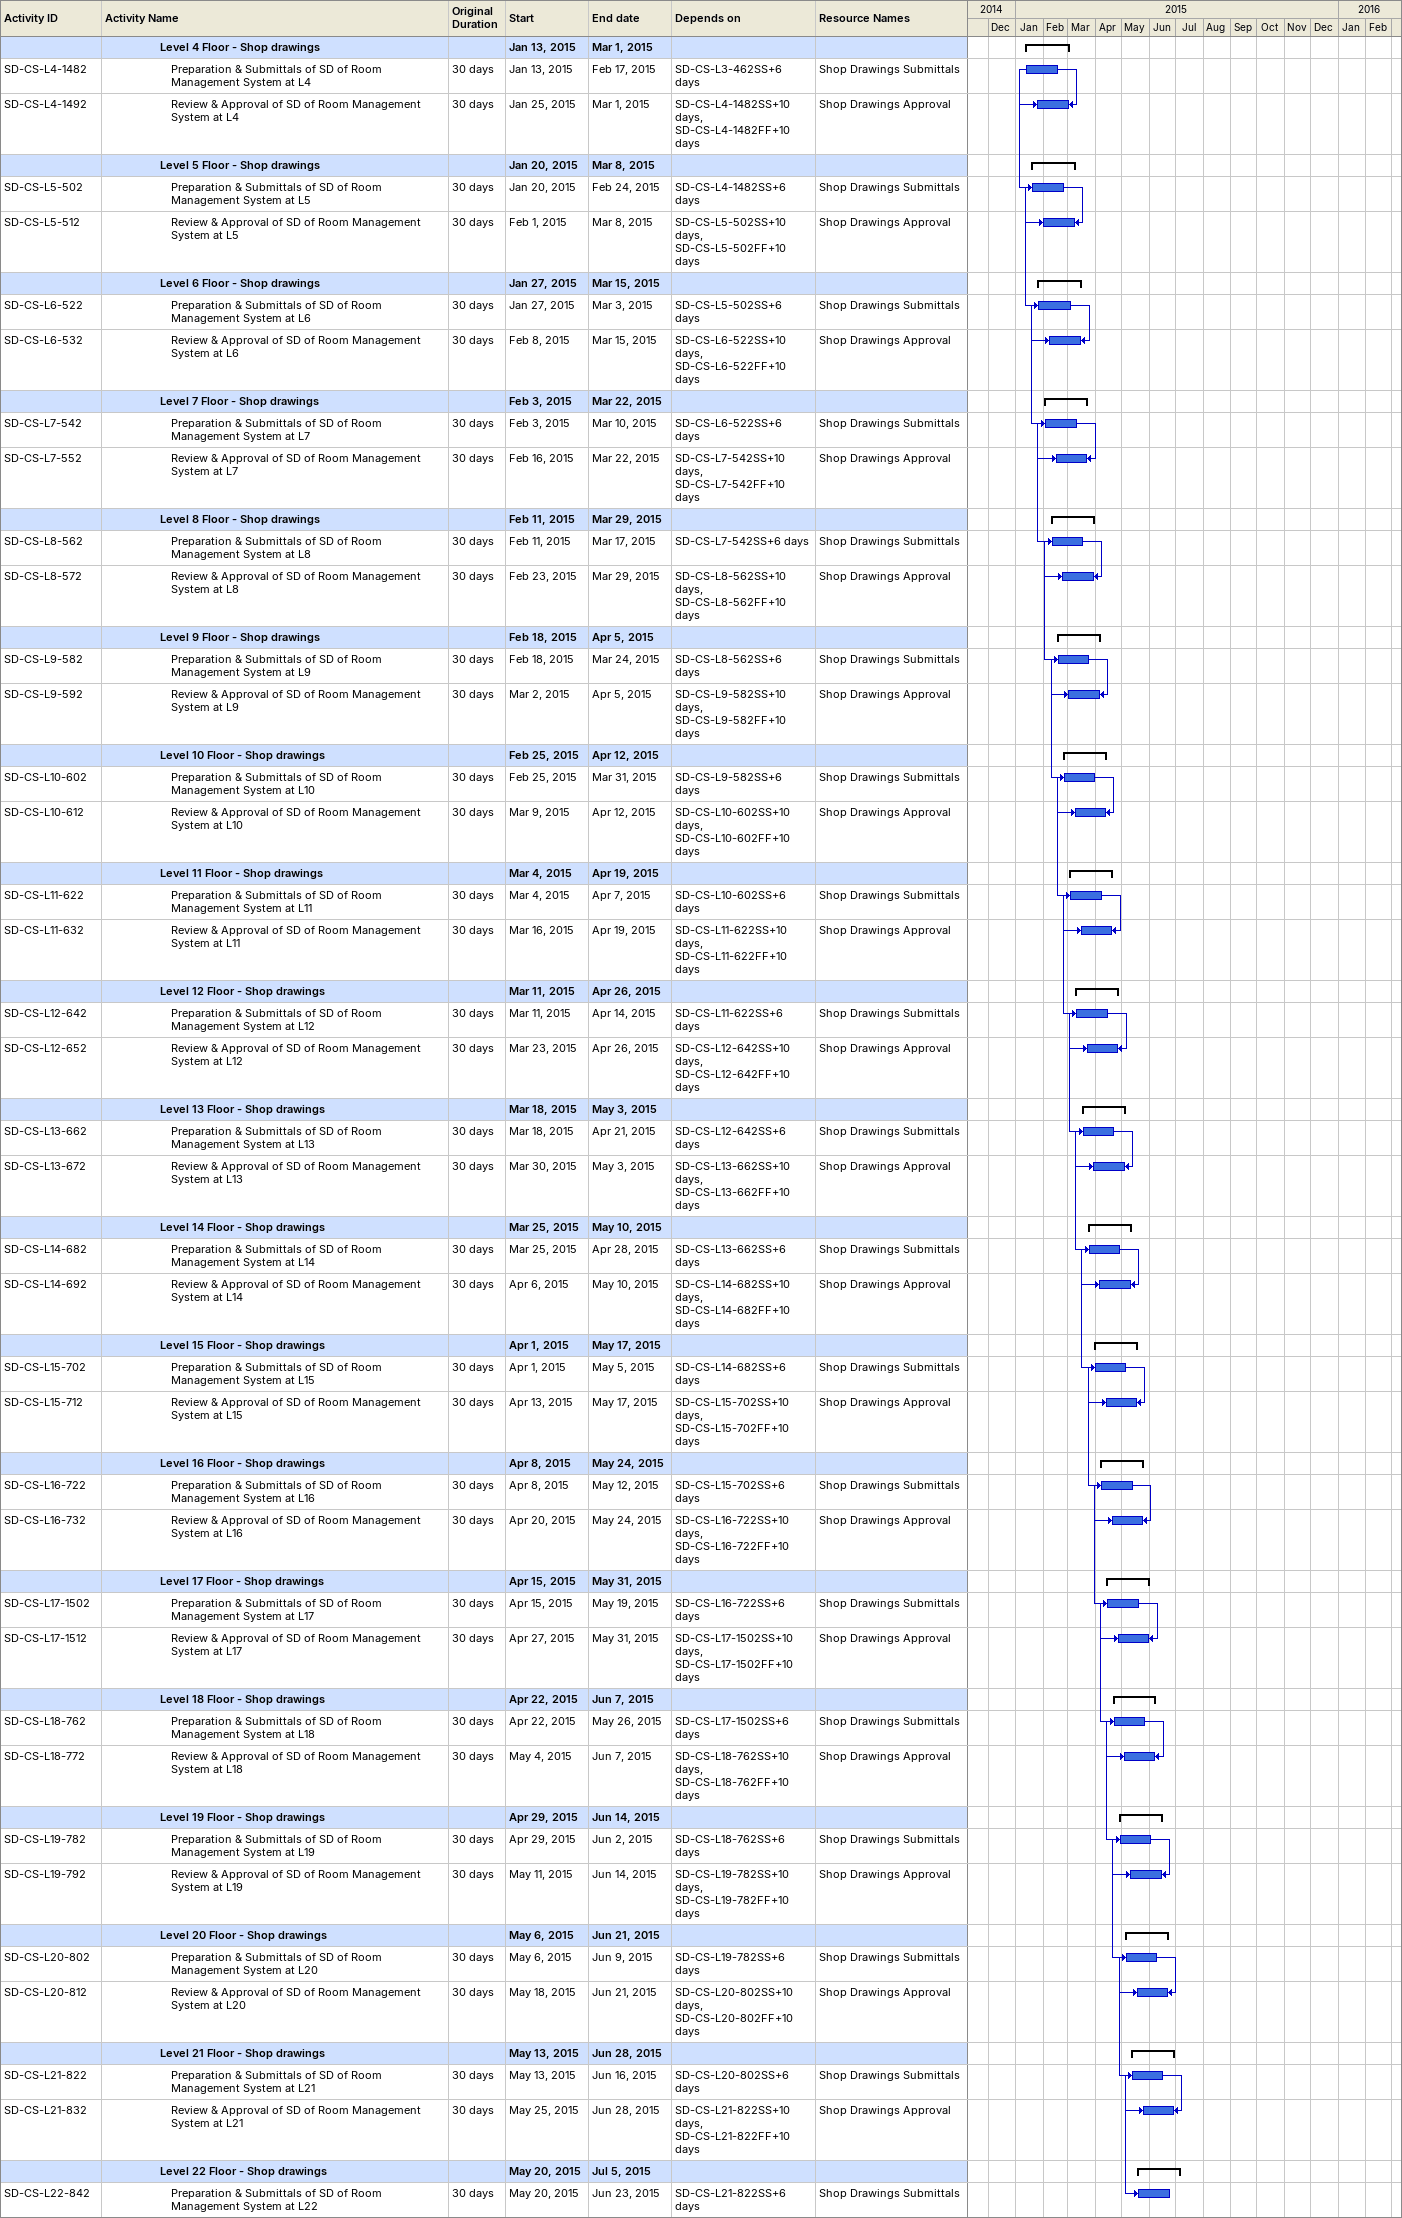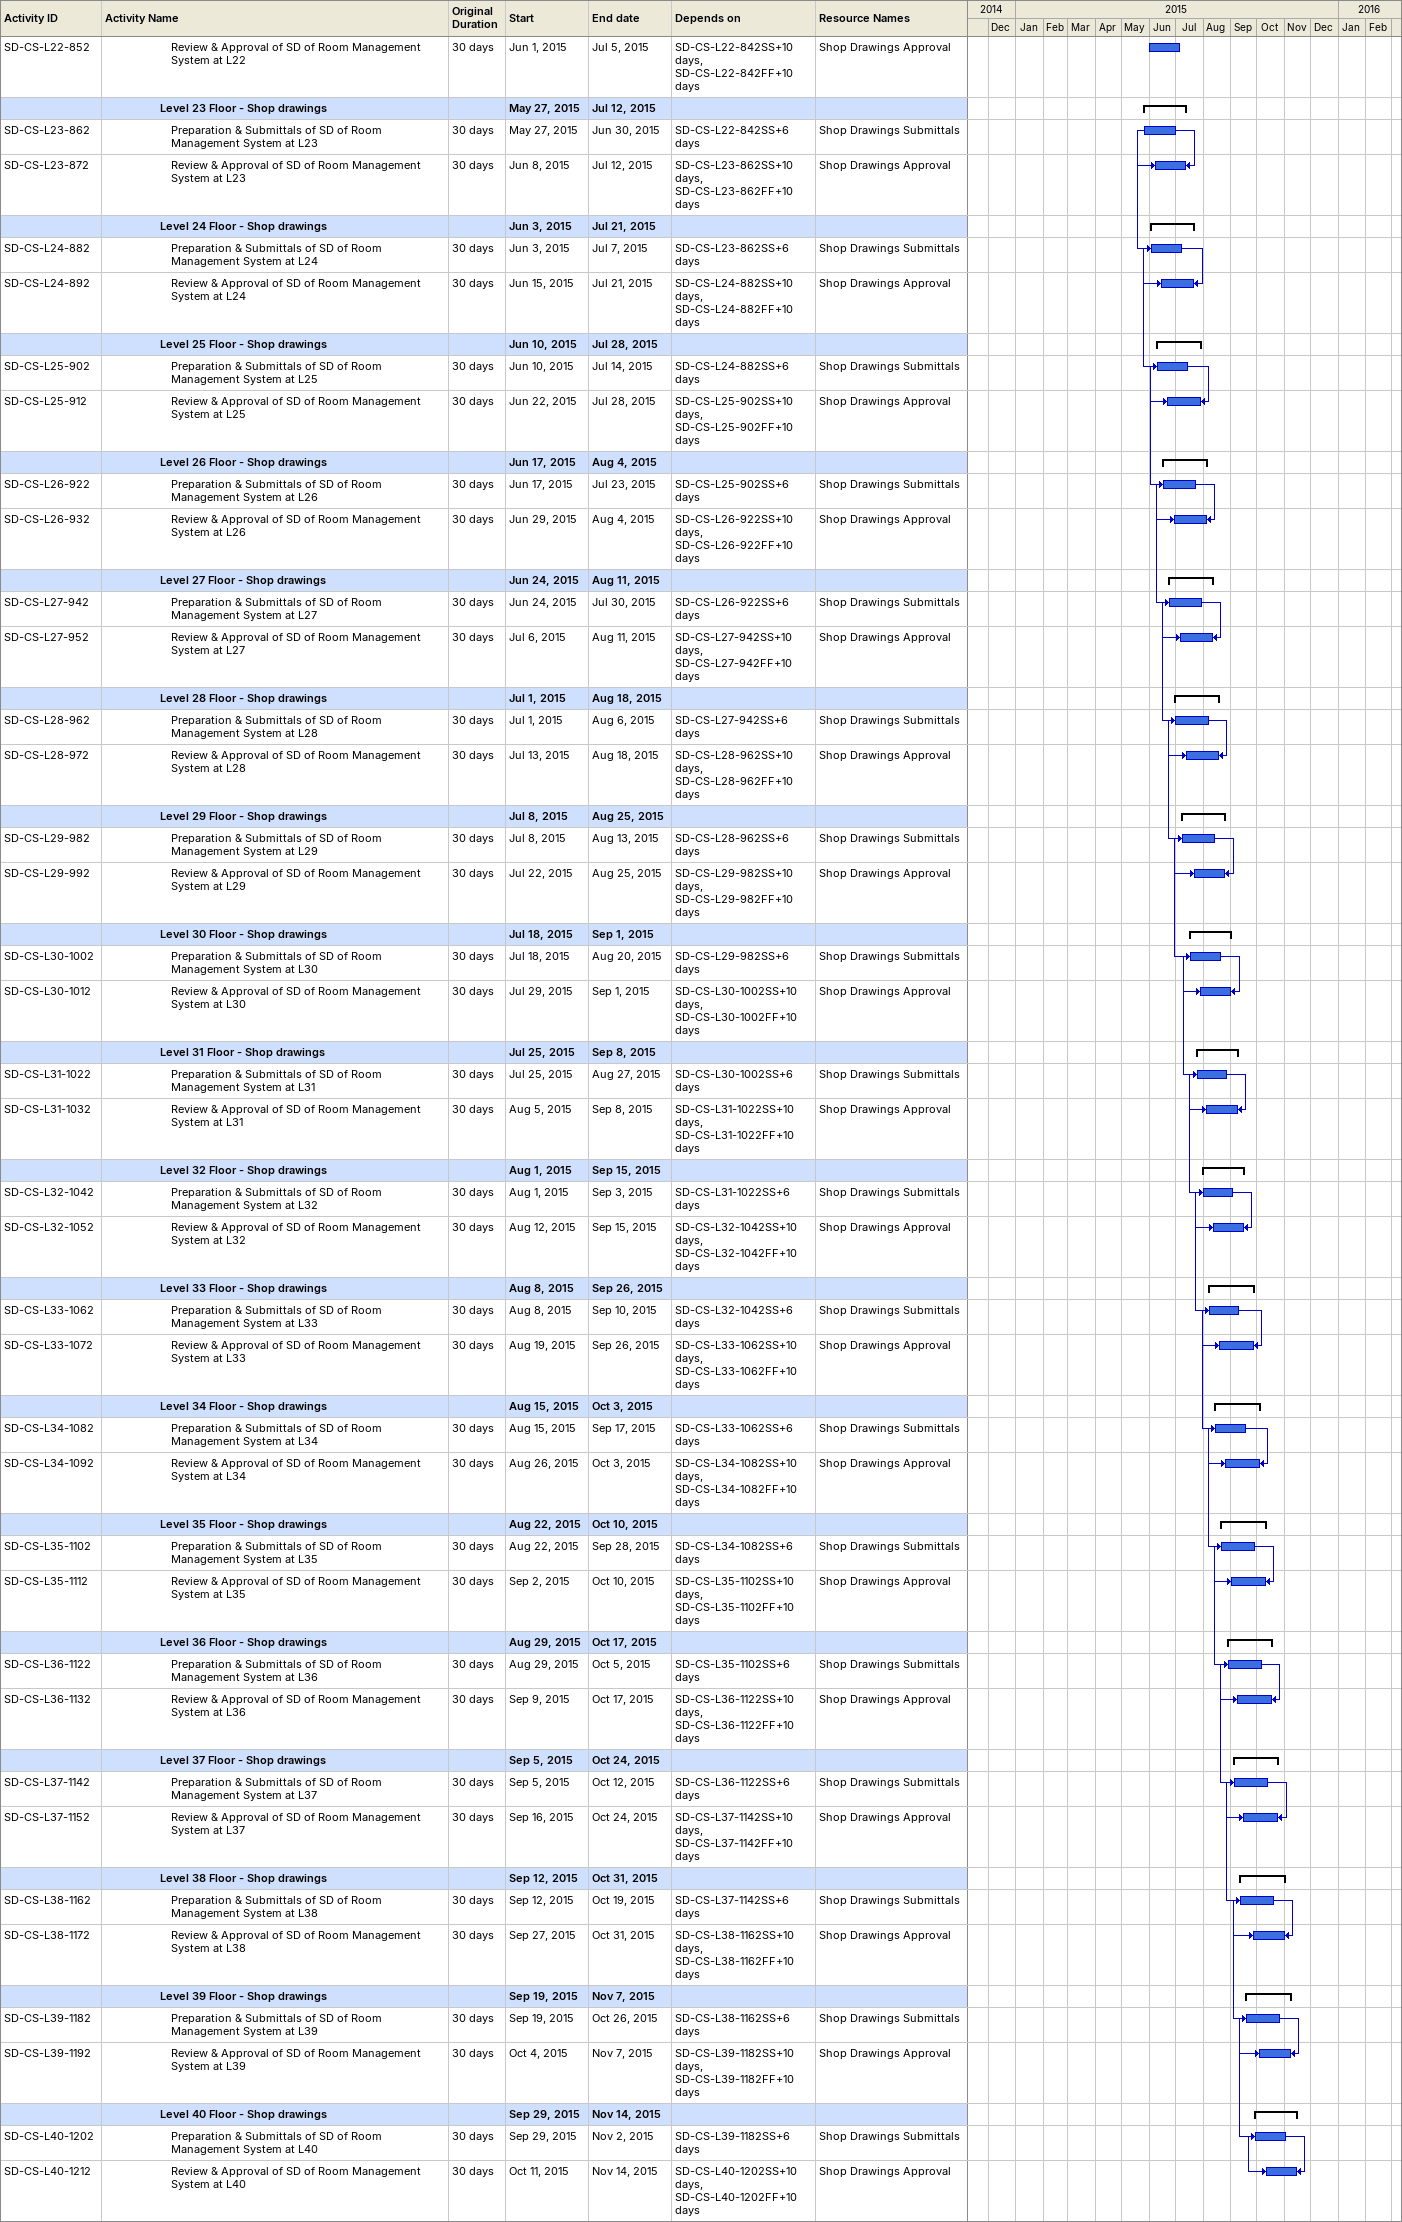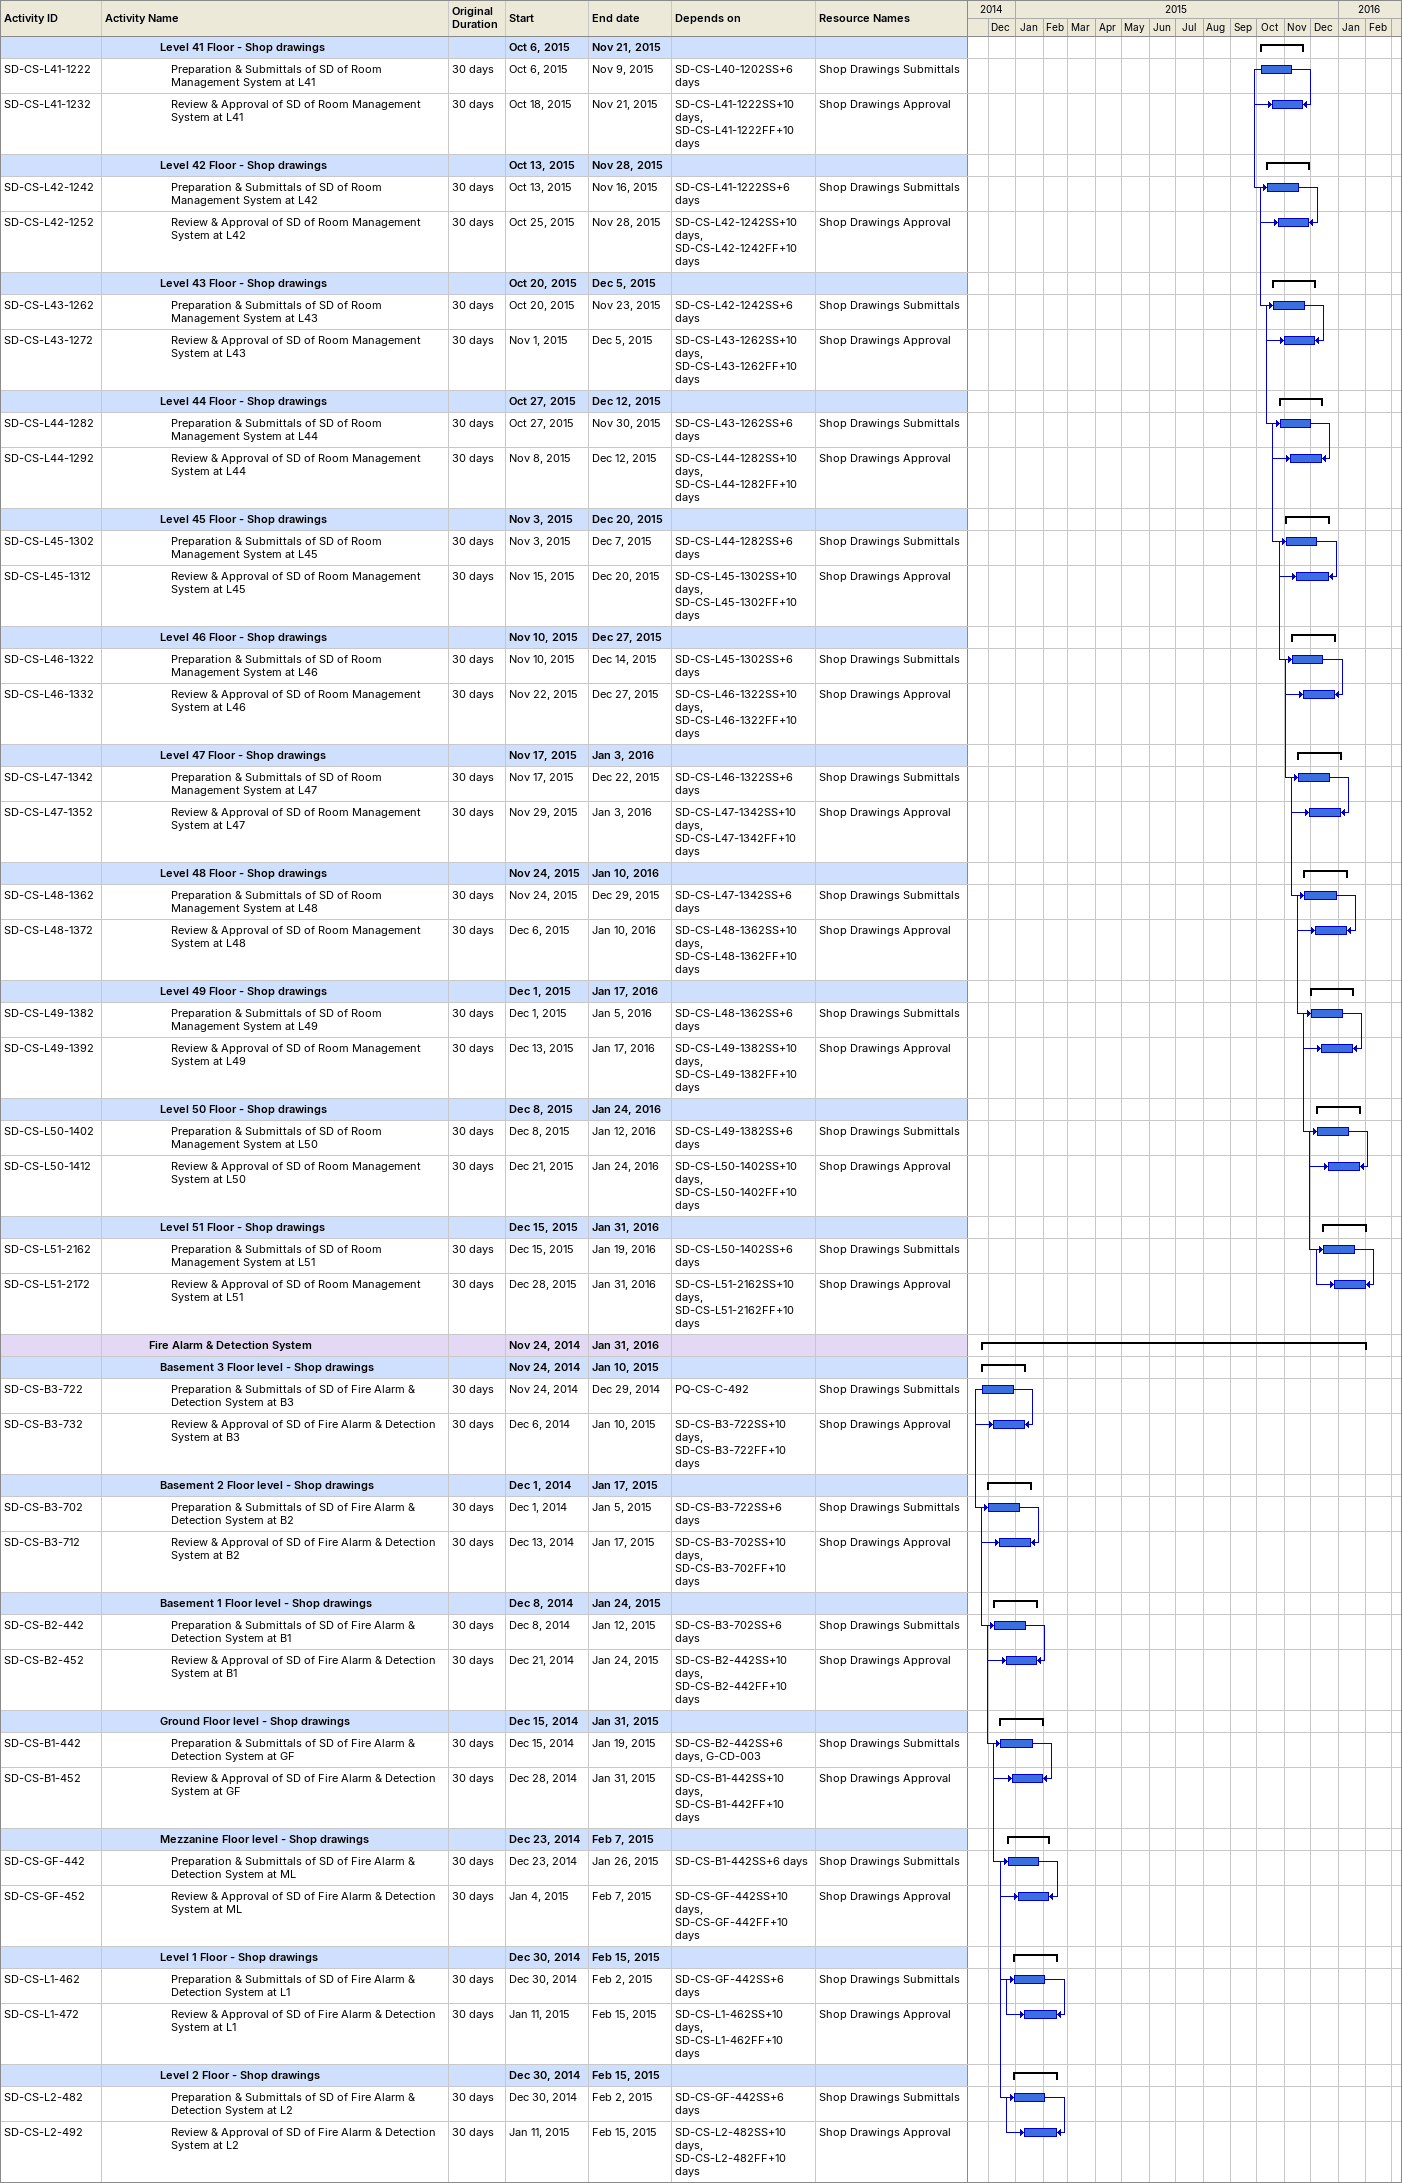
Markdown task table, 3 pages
| ID | Level | Task | Original duration | Start | Finish | Predecessors | Resources |
|---|---|---|---|---|---|---|---|
|  | 6 | **Level 4 Floor - Shop drawings** |  | 2015-01-13 | 2015-03-01 |  |  |
| SD-CS-L4-1482 | 7 | Preparation & Submittals of SD of Room Management System at L4 | 30d | 2015-01-13 | 2015-02-17 | SD-CS-L3-462SS+6d | Shop Drawings Submittals |
| SD-CS-L4-1492 | 7 | Review & Approval of SD of Room Management System at L4 | 30d | 2015-01-25 | 2015-03-01 | SD-CS-L4-1482SS+10d, SD-CS-L4-1482FF+10d | Shop Drawings Approval |
|  | 6 | **Level 5 Floor - Shop drawings** |  | 2015-01-20 | 2015-03-08 |  |  |
| SD-CS-L5-502 | 7 | Preparation & Submittals of SD of Room Management System at L5 | 30d | 2015-01-20 | 2015-02-24 | SD-CS-L4-1482SS+6d | Shop Drawings Submittals |
| SD-CS-L5-512 | 7 | Review & Approval of SD of Room Management System at L5 | 30d | 2015-02-01 | 2015-03-08 | SD-CS-L5-502SS+10d, SD-CS-L5-502FF+10d | Shop Drawings Approval |
|  | 6 | **Level 6 Floor - Shop drawings** |  | 2015-01-27 | 2015-03-15 |  |  |
| SD-CS-L6-522 | 7 | Preparation & Submittals of SD of Room Management System at L6 | 30d | 2015-01-27 | 2015-03-03 | SD-CS-L5-502SS+6d | Shop Drawings Submittals |
| SD-CS-L6-532 | 7 | Review & Approval of SD of Room Management System at L6 | 30d | 2015-02-08 | 2015-03-15 | SD-CS-L6-522SS+10d, SD-CS-L6-522FF+10d | Shop Drawings Approval |
|  | 6 | **Level 7 Floor - Shop drawings** |  | 2015-02-03 | 2015-03-22 |  |  |
| SD-CS-L7-542 | 7 | Preparation & Submittals of SD of Room Management System at L7 | 30d | 2015-02-03 | 2015-03-10 | SD-CS-L6-522SS+6d | Shop Drawings Submittals |
| SD-CS-L7-552 | 7 | Review & Approval of SD of Room Management System at L7 | 30d | 2015-02-16 | 2015-03-22 | SD-CS-L7-542SS+10d, SD-CS-L7-542FF+10d | Shop Drawings Approval |
|  | 6 | **Level 8 Floor - Shop drawings** |  | 2015-02-11 | 2015-03-29 |  |  |
| SD-CS-L8-562 | 7 | Preparation & Submittals of SD of Room Management System at L8 | 30d | 2015-02-11 | 2015-03-17 | SD-CS-L7-542SS+6d | Shop Drawings Submittals |
| SD-CS-L8-572 | 7 | Review & Approval of SD of Room Management System at L8 | 30d | 2015-02-23 | 2015-03-29 | SD-CS-L8-562SS+10d, SD-CS-L8-562FF+10d | Shop Drawings Approval |
|  | 6 | **Level 9 Floor - Shop drawings** |  | 2015-02-18 | 2015-04-05 |  |  |
| SD-CS-L9-582 | 7 | Preparation & Submittals of SD of Room Management System at L9 | 30d | 2015-02-18 | 2015-03-24 | SD-CS-L8-562SS+6d | Shop Drawings Submittals |
| SD-CS-L9-592 | 7 | Review & Approval of SD of Room Management System at L9 | 30d | 2015-03-02 | 2015-04-05 | SD-CS-L9-582SS+10d, SD-CS-L9-582FF+10d | Shop Drawings Approval |
|  | 6 | **Level 10 Floor - Shop drawings** |  | 2015-02-25 | 2015-04-12 |  |  |
| SD-CS-L10-602 | 7 | Preparation & Submittals of SD of Room Management System at L10 | 30d | 2015-02-25 | 2015-03-31 | SD-CS-L9-582SS+6d | Shop Drawings Submittals |
| SD-CS-L10-612 | 7 | Review & Approval of SD of Room Management System at L10 | 30d | 2015-03-09 | 2015-04-12 | SD-CS-L10-602SS+10d, SD-CS-L10-602FF+10d | Shop Drawings Approval |
|  | 6 | **Level 11 Floor - Shop drawings** |  | 2015-03-04 | 2015-04-19 |  |  |
| SD-CS-L11-622 | 7 | Preparation & Submittals of SD of Room Management System at L11 | 30d | 2015-03-04 | 2015-04-07 | SD-CS-L10-602SS+6d | Shop Drawings Submittals |
| SD-CS-L11-632 | 7 | Review & Approval of SD of Room Management System at L11 | 30d | 2015-03-16 | 2015-04-19 | SD-CS-L11-622SS+10d, SD-CS-L11-622FF+10d | Shop Drawings Approval |
|  | 6 | **Level 12 Floor - Shop drawings** |  | 2015-03-11 | 2015-04-26 |  |  |
| SD-CS-L12-642 | 7 | Preparation & Submittals of SD of Room Management System at L12 | 30d | 2015-03-11 | 2015-04-14 | SD-CS-L11-622SS+6d | Shop Drawings Submittals |
| SD-CS-L12-652 | 7 | Review & Approval of SD of Room Management System at L12 | 30d | 2015-03-23 | 2015-04-26 | SD-CS-L12-642SS+10d, SD-CS-L12-642FF+10d | Shop Drawings Approval |
|  | 6 | **Level 13 Floor - Shop drawings** |  | 2015-03-18 | 2015-05-03 |  |  |
| SD-CS-L13-662 | 7 | Preparation & Submittals of SD of Room Management System at L13 | 30d | 2015-03-18 | 2015-04-21 | SD-CS-L12-642SS+6d | Shop Drawings Submittals |
| SD-CS-L13-672 | 7 | Review & Approval of SD of Room Management System at L13 | 30d | 2015-03-30 | 2015-05-03 | SD-CS-L13-662SS+10d, SD-CS-L13-662FF+10d | Shop Drawings Approval |
|  | 6 | **Level 14 Floor - Shop drawings** |  | 2015-03-25 | 2015-05-10 |  |  |
| SD-CS-L14-682 | 7 | Preparation & Submittals of SD of Room Management System at L14 | 30d | 2015-03-25 | 2015-04-28 | SD-CS-L13-662SS+6d | Shop Drawings Submittals |
| SD-CS-L14-692 | 7 | Review & Approval of SD of Room Management System at L14 | 30d | 2015-04-06 | 2015-05-10 | SD-CS-L14-682SS+10d, SD-CS-L14-682FF+10d | Shop Drawings Approval |
|  | 6 | **Level 15 Floor - Shop drawings** |  | 2015-04-01 | 2015-05-17 |  |  |
| SD-CS-L15-702 | 7 | Preparation & Submittals of SD of Room Management System at L15 | 30d | 2015-04-01 | 2015-05-05 | SD-CS-L14-682SS+6d | Shop Drawings Submittals |
| SD-CS-L15-712 | 7 | Review & Approval of SD of Room Management System at L15 | 30d | 2015-04-13 | 2015-05-17 | SD-CS-L15-702SS+10d, SD-CS-L15-702FF+10d | Shop Drawings Approval |
|  | 6 | **Level 16 Floor - Shop drawings** |  | 2015-04-08 | 2015-05-24 |  |  |
| SD-CS-L16-722 | 7 | Preparation & Submittals of SD of Room Management System at L16 | 30d | 2015-04-08 | 2015-05-12 | SD-CS-L15-702SS+6d | Shop Drawings Submittals |
| SD-CS-L16-732 | 7 | Review & Approval of SD of Room Management System at L16 | 30d | 2015-04-20 | 2015-05-24 | SD-CS-L16-722SS+10d, SD-CS-L16-722FF+10d | Shop Drawings Approval |
|  | 6 | **Level 17 Floor - Shop drawings** |  | 2015-04-15 | 2015-05-31 |  |  |
| SD-CS-L17-1502 | 7 | Preparation & Submittals of SD of Room Management System at L17 | 30d | 2015-04-15 | 2015-05-19 | SD-CS-L16-722SS+6d | Shop Drawings Submittals |
| SD-CS-L17-1512 | 7 | Review & Approval of SD of Room Management System at L17 | 30d | 2015-04-27 | 2015-05-31 | SD-CS-L17-1502SS+10d, SD-CS-L17-1502FF+10d | Shop Drawings Approval |
|  | 6 | **Level 18 Floor - Shop drawings** |  | 2015-04-22 | 2015-06-07 |  |  |
| SD-CS-L18-762 | 7 | Preparation & Submittals of SD of Room Management System at L18 | 30d | 2015-04-22 | 2015-05-26 | SD-CS-L17-1502SS+6d | Shop Drawings Submittals |
| SD-CS-L18-772 | 7 | Review & Approval of SD of Room Management System at L18 | 30d | 2015-05-04 | 2015-06-07 | SD-CS-L18-762SS+10d, SD-CS-L18-762FF+10d | Shop Drawings Approval |
|  | 6 | **Level 19 Floor - Shop drawings** |  | 2015-04-29 | 2015-06-14 |  |  |
| SD-CS-L19-782 | 7 | Preparation & Submittals of SD of Room Management System at L19 | 30d | 2015-04-29 | 2015-06-02 | SD-CS-L18-762SS+6d | Shop Drawings Submittals |
| SD-CS-L19-792 | 7 | Review & Approval of SD of Room Management System at L19 | 30d | 2015-05-11 | 2015-06-14 | SD-CS-L19-782SS+10d, SD-CS-L19-782FF+10d | Shop Drawings Approval |
|  | 6 | **Level 20 Floor - Shop drawings** |  | 2015-05-06 | 2015-06-21 |  |  |
| SD-CS-L20-802 | 7 | Preparation & Submittals of SD of Room Management System at L20 | 30d | 2015-05-06 | 2015-06-09 | SD-CS-L19-782SS+6d | Shop Drawings Submittals |
| SD-CS-L20-812 | 7 | Review & Approval of SD of Room Management System at L20 | 30d | 2015-05-18 | 2015-06-21 | SD-CS-L20-802SS+10d, SD-CS-L20-802FF+10d | Shop Drawings Approval |
|  | 6 | **Level 21 Floor - Shop drawings** |  | 2015-05-13 | 2015-06-28 |  |  |
| SD-CS-L21-822 | 7 | Preparation & Submittals of SD of Room Management System at L21 | 30d | 2015-05-13 | 2015-06-16 | SD-CS-L20-802SS+6d | Shop Drawings Submittals |
| SD-CS-L21-832 | 7 | Review & Approval of SD of Room Management System at L21 | 30d | 2015-05-25 | 2015-06-28 | SD-CS-L21-822SS+10d, SD-CS-L21-822FF+10d | Shop Drawings Approval |
|  | 6 | **Level 22 Floor - Shop drawings** |  | 2015-05-20 | 2015-07-05 |  |  |
| SD-CS-L22-842 | 7 | Preparation & Submittals of SD of Room Management System at L22 | 30d | 2015-05-20 | 2015-06-23 | SD-CS-L21-822SS+6d | Shop Drawings Submittals |
| SD-CS-L22-852 | 7 | Review & Approval of SD of Room Management System at L22 | 30d | 2015-06-01 | 2015-07-05 | SD-CS-L22-842SS+10d, SD-CS-L22-842FF+10d | Shop Drawings Approval |
|  | 6 | **Level 23 Floor - Shop drawings** |  | 2015-05-27 | 2015-07-12 |  |  |
| SD-CS-L23-862 | 7 | Preparation & Submittals of SD of Room Management System at L23 | 30d | 2015-05-27 | 2015-06-30 | SD-CS-L22-842SS+6d | Shop Drawings Submittals |
| SD-CS-L23-872 | 7 | Review & Approval of SD of Room Management System at L23 | 30d | 2015-06-08 | 2015-07-12 | SD-CS-L23-862SS+10d, SD-CS-L23-862FF+10d | Shop Drawings Approval |
|  | 6 | **Level 24 Floor - Shop drawings** |  | 2015-06-03 | 2015-07-21 |  |  |
| SD-CS-L24-882 | 7 | Preparation & Submittals of SD of Room Management System at L24 | 30d | 2015-06-03 | 2015-07-07 | SD-CS-L23-862SS+6d | Shop Drawings Submittals |
| SD-CS-L24-892 | 7 | Review & Approval of SD of Room Management System at L24 | 30d | 2015-06-15 | 2015-07-21 | SD-CS-L24-882SS+10d, SD-CS-L24-882FF+10d | Shop Drawings Approval |
|  | 6 | **Level 25 Floor - Shop drawings** |  | 2015-06-10 | 2015-07-28 |  |  |
| SD-CS-L25-902 | 7 | Preparation & Submittals of SD of Room Management System at L25 | 30d | 2015-06-10 | 2015-07-14 | SD-CS-L24-882SS+6d | Shop Drawings Submittals |
| SD-CS-L25-912 | 7 | Review & Approval of SD of Room Management System at L25 | 30d | 2015-06-22 | 2015-07-28 | SD-CS-L25-902SS+10d, SD-CS-L25-902FF+10d | Shop Drawings Approval |
|  | 6 | **Level 26 Floor - Shop drawings** |  | 2015-06-17 | 2015-08-04 |  |  |
| SD-CS-L26-922 | 7 | Preparation & Submittals of SD of Room Management System at L26 | 30d | 2015-06-17 | 2015-07-23 | SD-CS-L25-902SS+6d | Shop Drawings Submittals |
| SD-CS-L26-932 | 7 | Review & Approval of SD of Room Management System at L26 | 30d | 2015-06-29 | 2015-08-04 | SD-CS-L26-922SS+10d, SD-CS-L26-922FF+10d | Shop Drawings Approval |
|  | 6 | **Level 27 Floor - Shop drawings** |  | 2015-06-24 | 2015-08-11 |  |  |
| SD-CS-L27-942 | 7 | Preparation & Submittals of SD of Room Management System at L27 | 30d | 2015-06-24 | 2015-07-30 | SD-CS-L26-922SS+6d | Shop Drawings Submittals |
| SD-CS-L27-952 | 7 | Review & Approval of SD of Room Management System at L27 | 30d | 2015-07-06 | 2015-08-11 | SD-CS-L27-942SS+10d, SD-CS-L27-942FF+10d | Shop Drawings Approval |
|  | 6 | **Level 28 Floor - Shop drawings** |  | 2015-07-01 | 2015-08-18 |  |  |
| SD-CS-L28-962 | 7 | Preparation & Submittals of SD of Room Management System at L28 | 30d | 2015-07-01 | 2015-08-06 | SD-CS-L27-942SS+6d | Shop Drawings Submittals |
| SD-CS-L28-972 | 7 | Review & Approval of SD of Room Management System at L28 | 30d | 2015-07-13 | 2015-08-18 | SD-CS-L28-962SS+10d, SD-CS-L28-962FF+10d | Shop Drawings Approval |
|  | 6 | **Level 29 Floor - Shop drawings** |  | 2015-07-08 | 2015-08-25 |  |  |
| SD-CS-L29-982 | 7 | Preparation & Submittals of SD of Room Management System at L29 | 30d | 2015-07-08 | 2015-08-13 | SD-CS-L28-962SS+6d | Shop Drawings Submittals |
| SD-CS-L29-992 | 7 | Review & Approval of SD of Room Management System at L29 | 30d | 2015-07-22 | 2015-08-25 | SD-CS-L29-982SS+10d, SD-CS-L29-982FF+10d | Shop Drawings Approval |
|  | 6 | **Level 30 Floor - Shop drawings** |  | 2015-07-18 | 2015-09-01 |  |  |
| SD-CS-L30-1002 | 7 | Preparation & Submittals of SD of Room Management System at L30 | 30d | 2015-07-18 | 2015-08-20 | SD-CS-L29-982SS+6d | Shop Drawings Submittals |
| SD-CS-L30-1012 | 7 | Review & Approval of SD of Room Management System at L30 | 30d | 2015-07-29 | 2015-09-01 | SD-CS-L30-1002SS+10d, SD-CS-L30-1002FF+10d | Shop Drawings Approval |
|  | 6 | **Level 31 Floor - Shop drawings** |  | 2015-07-25 | 2015-09-08 |  |  |
| SD-CS-L31-1022 | 7 | Preparation & Submittals of SD of Room Management System at L31 | 30d | 2015-07-25 | 2015-08-27 | SD-CS-L30-1002SS+6d | Shop Drawings Submittals |
| SD-CS-L31-1032 | 7 | Review & Approval of SD of Room Management System at L31 | 30d | 2015-08-05 | 2015-09-08 | SD-CS-L31-1022SS+10d, SD-CS-L31-1022FF+10d | Shop Drawings Approval |
|  | 6 | **Level 32 Floor - Shop drawings** |  | 2015-08-01 | 2015-09-15 |  |  |
| SD-CS-L32-1042 | 7 | Preparation & Submittals of SD of Room Management System at L32 | 30d | 2015-08-01 | 2015-09-03 | SD-CS-L31-1022SS+6d | Shop Drawings Submittals |
| SD-CS-L32-1052 | 7 | Review & Approval of SD of Room Management System at L32 | 30d | 2015-08-12 | 2015-09-15 | SD-CS-L32-1042SS+10d, SD-CS-L32-1042FF+10d | Shop Drawings Approval |
|  | 6 | **Level 33 Floor - Shop drawings** |  | 2015-08-08 | 2015-09-26 |  |  |
| SD-CS-L33-1062 | 7 | Preparation & Submittals of SD of Room Management System at L33 | 30d | 2015-08-08 | 2015-09-10 | SD-CS-L32-1042SS+6d | Shop Drawings Submittals |
| SD-CS-L33-1072 | 7 | Review & Approval of SD of Room Management System at L33 | 30d | 2015-08-19 | 2015-09-26 | SD-CS-L33-1062SS+10d, SD-CS-L33-1062FF+10d | Shop Drawings Approval |
|  | 6 | **Level 34 Floor - Shop drawings** |  | 2015-08-15 | 2015-10-03 |  |  |
| SD-CS-L34-1082 | 7 | Preparation & Submittals of SD of Room Management System at L34 | 30d | 2015-08-15 | 2015-09-17 | SD-CS-L33-1062SS+6d | Shop Drawings Submittals |
| SD-CS-L34-1092 | 7 | Review & Approval of SD of Room Management System at L34 | 30d | 2015-08-26 | 2015-10-03 | SD-CS-L34-1082SS+10d, SD-CS-L34-1082FF+10d | Shop Drawings Approval |
|  | 6 | **Level 35 Floor - Shop drawings** |  | 2015-08-22 | 2015-10-10 |  |  |
| SD-CS-L35-1102 | 7 | Preparation & Submittals of SD of Room Management System at L35 | 30d | 2015-08-22 | 2015-09-28 | SD-CS-L34-1082SS+6d | Shop Drawings Submittals |
| SD-CS-L35-1112 | 7 | Review & Approval of SD of Room Management System at L35 | 30d | 2015-09-02 | 2015-10-10 | SD-CS-L35-1102SS+10d, SD-CS-L35-1102FF+10d | Shop Drawings Approval |
|  | 6 | **Level 36 Floor - Shop drawings** |  | 2015-08-29 | 2015-10-17 |  |  |
| SD-CS-L36-1122 | 7 | Preparation & Submittals of SD of Room Management System at L36 | 30d | 2015-08-29 | 2015-10-05 | SD-CS-L35-1102SS+6d | Shop Drawings Submittals |
| SD-CS-L36-1132 | 7 | Review & Approval of SD of Room Management System at L36 | 30d | 2015-09-09 | 2015-10-17 | SD-CS-L36-1122SS+10d, SD-CS-L36-1122FF+10d | Shop Drawings Approval |
|  | 6 | **Level 37 Floor - Shop drawings** |  | 2015-09-05 | 2015-10-24 |  |  |
| SD-CS-L37-1142 | 7 | Preparation & Submittals of SD of Room Management System at L37 | 30d | 2015-09-05 | 2015-10-12 | SD-CS-L36-1122SS+6d | Shop Drawings Submittals |
| SD-CS-L37-1152 | 7 | Review & Approval of SD of Room Management System at L37 | 30d | 2015-09-16 | 2015-10-24 | SD-CS-L37-1142SS+10d, SD-CS-L37-1142FF+10d | Shop Drawings Approval |
|  | 6 | **Level 38 Floor - Shop drawings** |  | 2015-09-12 | 2015-10-31 |  |  |
| SD-CS-L38-1162 | 7 | Preparation & Submittals of SD of Room Management System at L38 | 30d | 2015-09-12 | 2015-10-19 | SD-CS-L37-1142SS+6d | Shop Drawings Submittals |
| SD-CS-L38-1172 | 7 | Review & Approval of SD of Room Management System at L38 | 30d | 2015-09-27 | 2015-10-31 | SD-CS-L38-1162SS+10d, SD-CS-L38-1162FF+10d | Shop Drawings Approval |
|  | 6 | **Level 39 Floor - Shop drawings** |  | 2015-09-19 | 2015-11-07 |  |  |
| SD-CS-L39-1182 | 7 | Preparation & Submittals of SD of Room Management System at L39 | 30d | 2015-09-19 | 2015-10-26 | SD-CS-L38-1162SS+6d | Shop Drawings Submittals |
| SD-CS-L39-1192 | 7 | Review & Approval of SD of Room Management System at L39 | 30d | 2015-10-04 | 2015-11-07 | SD-CS-L39-1182SS+10d, SD-CS-L39-1182FF+10d | Shop Drawings Approval |
|  | 6 | **Level 40 Floor - Shop drawings** |  | 2015-09-29 | 2015-11-14 |  |  |
| SD-CS-L40-1202 | 7 | Preparation & Submittals of SD of Room Management System at L40 | 30d | 2015-09-29 | 2015-11-02 | SD-CS-L39-1182SS+6d | Shop Drawings Submittals |
| SD-CS-L40-1212 | 7 | Review & Approval of SD of Room Management System at L40 | 30d | 2015-10-11 | 2015-11-14 | SD-CS-L40-1202SS+10d, SD-CS-L40-1202FF+10d | Shop Drawings Approval |
|  | 6 | **Level 41 Floor - Shop drawings** |  | 2015-10-06 | 2015-11-21 |  |  |
| SD-CS-L41-1222 | 7 | Preparation & Submittals of SD of Room Management System at L41 | 30d | 2015-10-06 | 2015-11-09 | SD-CS-L40-1202SS+6d | Shop Drawings Submittals |
| SD-CS-L41-1232 | 7 | Review & Approval of SD of Room Management System at L41 | 30d | 2015-10-18 | 2015-11-21 | SD-CS-L41-1222SS+10d, SD-CS-L41-1222FF+10d | Shop Drawings Approval |
|  | 6 | **Level 42 Floor - Shop drawings** |  | 2015-10-13 | 2015-11-28 |  |  |
| SD-CS-L42-1242 | 7 | Preparation & Submittals of SD of Room Management System at L42 | 30d | 2015-10-13 | 2015-11-16 | SD-CS-L41-1222SS+6d | Shop Drawings Submittals |
| SD-CS-L42-1252 | 7 | Review & Approval of SD of Room Management System at L42 | 30d | 2015-10-25 | 2015-11-28 | SD-CS-L42-1242SS+10d, SD-CS-L42-1242FF+10d | Shop Drawings Approval |
|  | 6 | **Level 43 Floor - Shop drawings** |  | 2015-10-20 | 2015-12-05 |  |  |
| SD-CS-L43-1262 | 7 | Preparation & Submittals of SD of Room Management System at L43 | 30d | 2015-10-20 | 2015-11-23 | SD-CS-L42-1242SS+6d | Shop Drawings Submittals |
| SD-CS-L43-1272 | 7 | Review & Approval of SD of Room Management System at L43 | 30d | 2015-11-01 | 2015-12-05 | SD-CS-L43-1262SS+10d, SD-CS-L43-1262FF+10d | Shop Drawings Approval |
|  | 6 | **Level 44 Floor - Shop drawings** |  | 2015-10-27 | 2015-12-12 |  |  |
| SD-CS-L44-1282 | 7 | Preparation & Submittals of SD of Room Management System at L44 | 30d | 2015-10-27 | 2015-11-30 | SD-CS-L43-1262SS+6d | Shop Drawings Submittals |
| SD-CS-L44-1292 | 7 | Review & Approval of SD of Room Management System at L44 | 30d | 2015-11-08 | 2015-12-12 | SD-CS-L44-1282SS+10d, SD-CS-L44-1282FF+10d | Shop Drawings Approval |
|  | 6 | **Level 45 Floor - Shop drawings** |  | 2015-11-03 | 2015-12-20 |  |  |
| SD-CS-L45-1302 | 7 | Preparation & Submittals of SD of Room Management System at L45 | 30d | 2015-11-03 | 2015-12-07 | SD-CS-L44-1282SS+6d | Shop Drawings Submittals |
| SD-CS-L45-1312 | 7 | Review & Approval of SD of Room Management System at L45 | 30d | 2015-11-15 | 2015-12-20 | SD-CS-L45-1302SS+10d, SD-CS-L45-1302FF+10d | Shop Drawings Approval |
|  | 6 | **Level 46 Floor - Shop drawings** |  | 2015-11-10 | 2015-12-27 |  |  |
| SD-CS-L46-1322 | 7 | Preparation & Submittals of SD of Room Management System at L46 | 30d | 2015-11-10 | 2015-12-14 | SD-CS-L45-1302SS+6d | Shop Drawings Submittals |
| SD-CS-L46-1332 | 7 | Review & Approval of SD of Room Management System at L46 | 30d | 2015-11-22 | 2015-12-27 | SD-CS-L46-1322SS+10d, SD-CS-L46-1322FF+10d | Shop Drawings Approval |
|  | 6 | **Level 47 Floor - Shop drawings** |  | 2015-11-17 | 2016-01-03 |  |  |
| SD-CS-L47-1342 | 7 | Preparation & Submittals of SD of Room Management System at L47 | 30d | 2015-11-17 | 2015-12-22 | SD-CS-L46-1322SS+6d | Shop Drawings Submittals |
| SD-CS-L47-1352 | 7 | Review & Approval of SD of Room Management System at L47 | 30d | 2015-11-29 | 2016-01-03 | SD-CS-L47-1342SS+10d, SD-CS-L47-1342FF+10d | Shop Drawings Approval |
|  | 6 | **Level 48 Floor - Shop drawings** |  | 2015-11-24 | 2016-01-10 |  |  |
| SD-CS-L48-1362 | 7 | Preparation & Submittals of SD of Room Management System at L48 | 30d | 2015-11-24 | 2015-12-29 | SD-CS-L47-1342SS+6d | Shop Drawings Submittals |
| SD-CS-L48-1372 | 7 | Review & Approval of SD of Room Management System at L48 | 30d | 2015-12-06 | 2016-01-10 | SD-CS-L48-1362SS+10d, SD-CS-L48-1362FF+10d | Shop Drawings Approval |
|  | 6 | **Level 49 Floor - Shop drawings** |  | 2015-12-01 | 2016-01-17 |  |  |
| SD-CS-L49-1382 | 7 | Preparation & Submittals of SD of Room Management System at L49 | 30d | 2015-12-01 | 2016-01-05 | SD-CS-L48-1362SS+6d | Shop Drawings Submittals |
| SD-CS-L49-1392 | 7 | Review & Approval of SD of Room Management System at L49 | 30d | 2015-12-13 | 2016-01-17 | SD-CS-L49-1382SS+10d, SD-CS-L49-1382FF+10d | Shop Drawings Approval |
|  | 6 | **Level 50 Floor - Shop drawings** |  | 2015-12-08 | 2016-01-24 |  |  |
| SD-CS-L50-1402 | 7 | Preparation & Submittals of SD of Room Management System at L50 | 30d | 2015-12-08 | 2016-01-12 | SD-CS-L49-1382SS+6d | Shop Drawings Submittals |
| SD-CS-L50-1412 | 7 | Review & Approval of SD of Room Management System at L50 | 30d | 2015-12-21 | 2016-01-24 | SD-CS-L50-1402SS+10d, SD-CS-L50-1402FF+10d | Shop Drawings Approval |
|  | 6 | **Level 51 Floor - Shop drawings** |  | 2015-12-15 | 2016-01-31 |  |  |
| SD-CS-L51-2162 | 7 | Preparation & Submittals of SD of Room Management System at L51 | 30d | 2015-12-15 | 2016-01-19 | SD-CS-L50-1402SS+6d | Shop Drawings Submittals |
| SD-CS-L51-2172 | 7 | Review & Approval of SD of Room Management System at L51 | 30d | 2015-12-28 | 2016-01-31 | SD-CS-L51-2162SS+10d, SD-CS-L51-2162FF+10d | Shop Drawings Approval |
|  | 5 | **Fire Alarm & Detection System** |  | 2014-11-24 | 2016-01-31 |  |  |
|  | 6 | **Basement 3 Floor level - Shop drawings** |  | 2014-11-24 | 2015-01-10 |  |  |
| SD-CS-B3-722 | 7 | Preparation & Submittals of SD of Fire Alarm & Detection System at B3 | 30d | 2014-11-24 | 2014-12-29 | PQ-CS-C-492 | Shop Drawings Submittals |
| SD-CS-B3-732 | 7 | Review & Approval of SD of Fire Alarm & Detection System at B3 | 30d | 2014-12-06 | 2015-01-10 | SD-CS-B3-722SS+10d, SD-CS-B3-722FF+10d | Shop Drawings Approval |
|  | 6 | **Basement 2 Floor level - Shop drawings** |  | 2014-12-01 | 2015-01-17 |  |  |
| SD-CS-B3-702 | 7 | Preparation & Submittals of SD of Fire Alarm & Detection System at B2 | 30d | 2014-12-01 | 2015-01-05 | SD-CS-B3-722SS+6d | Shop Drawings Submittals |
| SD-CS-B3-712 | 7 | Review & Approval of SD of Fire Alarm & Detection System at B2 | 30d | 2014-12-13 | 2015-01-17 | SD-CS-B3-702SS+10d, SD-CS-B3-702FF+10d | Shop Drawings Approval |
|  | 6 | **Basement 1 Floor level - Shop drawings** |  | 2014-12-08 | 2015-01-24 |  |  |
| SD-CS-B2-442 | 7 | Preparation & Submittals of SD of Fire Alarm & Detection System at B1 | 30d | 2014-12-08 | 2015-01-12 | SD-CS-B3-702SS+6d | Shop Drawings Submittals |
| SD-CS-B2-452 | 7 | Review & Approval of SD of Fire Alarm & Detection System at B1 | 30d | 2014-12-21 | 2015-01-24 | SD-CS-B2-442SS+10d, SD-CS-B2-442FF+10d | Shop Drawings Approval |
|  | 6 | **Ground Floor level - Shop drawings** |  | 2014-12-15 | 2015-01-31 |  |  |
| SD-CS-B1-442 | 7 | Preparation & Submittals of SD of Fire Alarm & Detection System at GF | 30d | 2014-12-15 | 2015-01-19 | SD-CS-B2-442SS+6d, G-CD-003 | Shop Drawings Submittals |
| SD-CS-B1-452 | 7 | Review & Approval of SD of Fire Alarm & Detection System at GF | 30d | 2014-12-28 | 2015-01-31 | SD-CS-B1-442SS+10d, SD-CS-B1-442FF+10d | Shop Drawings Approval |
|  | 6 | **Mezzanine Floor level - Shop drawings** |  | 2014-12-23 | 2015-02-07 |  |  |
| SD-CS-GF-442 | 7 | Preparation & Submittals of SD of Fire Alarm & Detection System at ML | 30d | 2014-12-23 | 2015-01-26 | SD-CS-B1-442SS+6d | Shop Drawings Submittals |
| SD-CS-GF-452 | 7 | Review & Approval of SD of Fire Alarm & Detection System at ML | 30d | 2015-01-04 | 2015-02-07 | SD-CS-GF-442SS+10d, SD-CS-GF-442FF+10d | Shop Drawings Approval |
|  | 6 | **Level 1 Floor - Shop drawings** |  | 2014-12-30 | 2015-02-15 |  |  |
| SD-CS-L1-462 | 7 | Preparation & Submittals of SD of Fire Alarm & Detection System at L1 | 30d | 2014-12-30 | 2015-02-02 | SD-CS-GF-442SS+6d | Shop Drawings Submittals |
| SD-CS-L1-472 | 7 | Review & Approval of SD of Fire Alarm & Detection System at L1 | 30d | 2015-01-11 | 2015-02-15 | SD-CS-L1-462SS+10d, SD-CS-L1-462FF+10d | Shop Drawings Approval |
|  | 6 | **Level 2 Floor - Shop drawings** |  | 2014-12-30 | 2015-02-15 |  |  |
| SD-CS-L2-482 | 7 | Preparation & Submittals of SD of Fire Alarm & Detection System at L2 | 30d | 2014-12-30 | 2015-02-02 | SD-CS-GF-442SS+6d | Shop Drawings Submittals |
| SD-CS-L2-492 | 7 | Review & Approval of SD of Fire Alarm & Detection System at L2 | 30d | 2015-01-11 | 2015-02-15 | SD-CS-L2-482SS+10d, SD-CS-L2-482FF+10d | Shop Drawings Approval |
